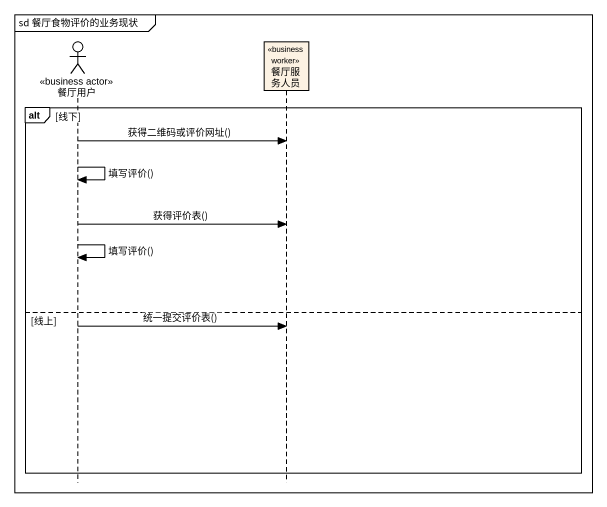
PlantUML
@startuml
mainframe sd 餐厅食物评价的业务现状
hide footbox
actor 餐厅用户 <<business actor>>
participant 餐厅服务人员 <<business worker>> #FCF2E3

alt 线下
  餐厅用户 -> 餐厅服务人员 : 获得二维码或评价网址()
  餐厅用户 -> 餐厅用户 : 填写评价()
  餐厅用户 -> 餐厅服务人员 : 获得评价表()
  餐厅用户 -> 餐厅用户 : 填写评价()
else 线上
  餐厅用户 -> 餐厅服务人员 : 统一提交评价表()
end
@enduml
